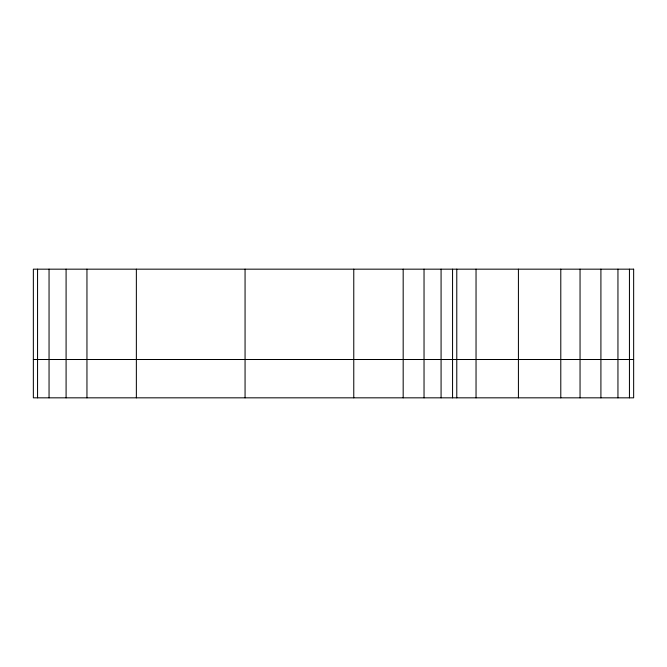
<?xml version="1.0" encoding="UTF-8"?>
<svg xmlns="http://www.w3.org/2000/svg" width="667" height="667" viewBox="0 0 667 667"><rect width="100%" height="100%" fill="white"/><g stroke="black" fill="none" stroke-linecap="round" stroke-linejoin="round"><path stroke-width="1" d="M33.35 359.505L633.65 359.505M629.44 269.168L629.44 397.832M617.95 269.168L617.95 397.832M600.909 269.168L600.909 397.832M580.048 269.168L580.048 397.832M560.789 269.168L560.789 397.832M518.417 269.168L518.417 397.832M476.038 269.168L476.038 397.832M456.778 269.168L456.778 397.832M452.559 269.168L452.559 397.832M441.079 269.168L441.079 397.832M424.037 269.168L424.037 397.832M403.176 269.168L403.176 397.832M353.768 269.168L353.768 397.832M245.064 269.168L245.064 397.832M136.36 269.168L136.36 397.832M86.952 269.168L86.952 397.832M66.091 269.168L66.091 397.832M49.05 269.168L49.05 397.832M37.56 269.168L37.56 397.832M633.65 269.168L33.35 269.168L33.35 397.832L633.65 397.832L633.65 269.168"/></g></svg>
